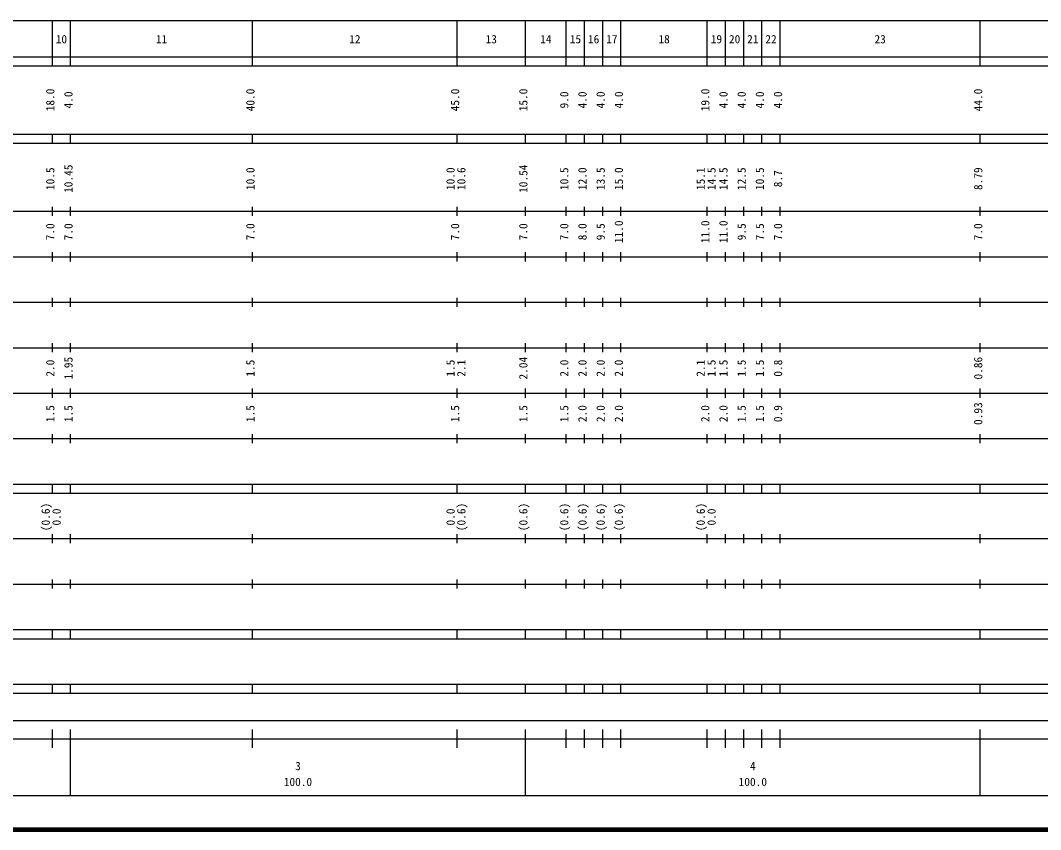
# Model space of a CAD drawing. Units: millimetres on the paper, enlarged 1000 times. Extents: x 40000 to 680000, y 20000 to 380000.
# Drawn here: x 256980 to 481270, y 20000 to 198000 of the extents above; entities that cross this region are included whole.
import ezdxf
from ezdxf.enums import TextEntityAlignment as Align

# ---------------------------------------------------------------- set-up
doc = ezdxf.new("R2010")
doc.units = ezdxf.units.MM
doc.header["$LTSCALE"] = 1000
doc.layers.add('M-TTL', color=2, linetype='Continuous', lineweight=140)
doc.layers.add('M-TTL-BAND', color=7, linetype='Continuous', lineweight=25)
doc.styles.add('ＭＳ ゴシック', font='')
doc.styles.get('ＭＳ ゴシック').set_extended_font_data('MS Gothic')

msp = doc.modelspace()

# ---------------------------------------------------------------- linework, layer by layer
at = {"layer": 'M-TTL'}
msp.add_line((40000, 20000), (680000, 20000), dxfattribs=at)
at = {"layer": 'M-TTL-BAND'}
for p, q in [((68000, 198000), (579000, 198000)), ((264000, 188000), (264000, 198000)), ((268000, 188000), (268000, 198000)), ((308000, 188000), (308000, 198000)), ((353000, 188000), (353000, 198000)), ((368000, 188000), (368000, 198000)), ((377000, 188000), (377000, 198000)), ((381000, 188000), (381000, 198000)), ((385000, 188000), (385000, 198000)), ((389000, 188000), (389000, 198000)), ((408000, 188000), (408000, 198000)), ((412000, 188000), (412000, 198000)), ((416000, 188000), (416000, 198000)), ((420000, 188000), (420000, 198000)), ((424000, 188000), (424000, 198000)), ((468000, 188000), (468000, 198000)), ((40000, 190000), (579000, 190000)), ((40000, 188000), (579000, 188000)), ((40000, 173000), (579000, 173000)), ((264000, 171000), (264000, 173000)), ((268000, 171000), (268000, 173000)), ((308000, 171000), (308000, 173000)), ((353000, 171000), (353000, 173000)), ((368000, 171000), (368000, 173000)), ((377000, 171000), (377000, 173000)), ((381000, 171000), (381000, 173000)), ((385000, 171000), (385000, 173000)), ((389000, 171000), (389000, 173000)), ((408000, 171000), (408000, 173000)), ((412000, 171000), (412000, 173000)), ((416000, 171000), (416000, 173000)), ((420000, 171000), (420000, 173000)), ((424000, 171000), (424000, 173000)), ((468000, 171000), (468000, 173000)), ((40000, 171000), (579000, 171000)), ((40000, 156000), (579000, 156000)), ((264000, 155000), (264000, 157000)), ((268000, 155000), (268000, 157000)), ((308000, 155000), (308000, 157000)), ((353000, 155000), (353000, 157000)), ((368000, 155000), (368000, 157000)), ((377000, 155000), (377000, 157000)), ((381000, 155000), (381000, 157000)), ((385000, 155000), (385000, 157000)), ((389000, 155000), (389000, 157000)), ((408000, 155000), (408000, 157000)), ((412000, 155000), (412000, 157000)), ((416000, 155000), (416000, 157000)), ((420000, 155000), (420000, 157000)), ((424000, 155000), (424000, 157000)), ((468000, 155000), (468000, 157000)), ((46000, 146000), (579000, 146000)), ((264000, 145000), (264000, 147000)), ((268000, 145000), (268000, 147000)), ((308000, 145000), (308000, 147000)), ((353000, 145000), (353000, 147000)), ((368000, 145000), (368000, 147000)), ((377000, 145000), (377000, 147000)), ((381000, 145000), (381000, 147000)), ((385000, 145000), (385000, 147000)), ((389000, 145000), (389000, 147000)), ((408000, 145000), (408000, 147000)), ((412000, 145000), (412000, 147000)), ((416000, 145000), (416000, 147000)), ((420000, 145000), (420000, 147000)), ((424000, 145000), (424000, 147000)), ((468000, 145000), (468000, 147000)), ((264000, 135000), (264000, 137000)), ((268000, 135000), (268000, 137000)), ((308000, 135000), (308000, 137000)), ((353000, 135000), (353000, 137000)), ((368000, 135000), (368000, 137000)), ((377000, 135000), (377000, 137000)), ((381000, 135000), (381000, 137000)), ((385000, 135000), (385000, 137000)), ((389000, 135000), (389000, 137000)), ((408000, 135000), (408000, 137000)), ((412000, 135000), (412000, 137000)), ((416000, 135000), (416000, 137000)), ((420000, 135000), (420000, 137000)), ((424000, 135000), (424000, 137000)), ((468000, 135000), (468000, 137000)), ((52000, 136000), (579000, 136000)), ((46000, 126000), (579000, 126000)), ((264000, 125000), (264000, 127000)), ((268000, 125000), (268000, 127000)), ((308000, 125000), (308000, 127000)), ((353000, 125000), (353000, 127000)), ((368000, 125000), (368000, 127000)), ((377000, 125000), (377000, 127000)), ((381000, 125000), (381000, 127000)), ((385000, 125000), (385000, 127000)), ((389000, 125000), (389000, 127000)), ((408000, 125000), (408000, 127000)), ((412000, 125000), (412000, 127000)), ((416000, 125000), (416000, 127000)), ((420000, 125000), (420000, 127000)), ((424000, 125000), (424000, 127000)), ((468000, 125000), (468000, 127000)), ((264000, 115000), (264000, 117000)), ((268000, 115000), (268000, 117000)), ((308000, 115000), (308000, 117000)), ((353000, 115000), (353000, 117000)), ((368000, 115000), (368000, 117000)), ((377000, 115000), (377000, 117000)), ((381000, 115000), (381000, 117000)), ((385000, 115000), (385000, 117000)), ((389000, 115000), (389000, 117000)), ((408000, 115000), (408000, 117000)), ((412000, 115000), (412000, 117000)), ((416000, 115000), (416000, 117000)), ((420000, 115000), (420000, 117000)), ((424000, 115000), (424000, 117000)), ((468000, 115000), (468000, 117000)), ((52000, 116000), (579000, 116000)), ((46000, 106000), (579000, 106000)), ((264000, 105000), (264000, 107000)), ((268000, 105000), (268000, 107000)), ((308000, 105000), (308000, 107000)), ((353000, 105000), (353000, 107000)), ((368000, 105000), (368000, 107000)), ((377000, 105000), (377000, 107000)), ((381000, 105000), (381000, 107000)), ((385000, 105000), (385000, 107000)), ((389000, 105000), (389000, 107000)), ((408000, 105000), (408000, 107000)), ((412000, 105000), (412000, 107000)), ((416000, 105000), (416000, 107000)), ((420000, 105000), (420000, 107000)), ((424000, 105000), (424000, 107000)), ((468000, 105000), (468000, 107000)), ((40000, 96000), (579000, 96000)), ((264000, 94000), (264000, 96000)), ((268000, 94000), (268000, 96000)), ((308000, 94000), (308000, 96000)), ((353000, 94000), (353000, 96000)), ((368000, 94000), (368000, 96000)), ((377000, 94000), (377000, 96000)), ((381000, 94000), (381000, 96000)), ((385000, 94000), (385000, 96000)), ((389000, 94000), (389000, 96000)), ((408000, 94000), (408000, 96000)), ((412000, 94000), (412000, 96000)), ((416000, 94000), (416000, 96000)), ((420000, 94000), (420000, 96000)), ((424000, 94000), (424000, 96000)), ((468000, 94000), (468000, 96000)), ((40000, 94000), (579000, 94000)), ((49000, 84000), (579000, 84000)), ((264000, 83000), (264000, 85000)), ((268000, 83000), (268000, 85000)), ((308000, 83000), (308000, 85000)), ((353000, 83000), (353000, 85000)), ((368000, 83000), (368000, 85000)), ((377000, 83000), (377000, 85000)), ((381000, 83000), (381000, 85000)), ((385000, 83000), (385000, 85000)), ((389000, 83000), (389000, 85000)), ((408000, 83000), (408000, 85000)), ((412000, 83000), (412000, 85000)), ((416000, 83000), (416000, 85000)), ((420000, 83000), (420000, 85000)), ((424000, 83000), (424000, 85000)), ((468000, 83000), (468000, 85000)), ((264000, 73000), (264000, 75000)), ((268000, 73000), (268000, 75000)), ((308000, 73000), (308000, 75000)), ((353000, 73000), (353000, 75000)), ((368000, 73000), (368000, 75000)), ((377000, 73000), (377000, 75000)), ((381000, 73000), (381000, 75000)), ((385000, 73000), (385000, 75000)), ((389000, 73000), (389000, 75000)), ((408000, 73000), (408000, 75000)), ((412000, 73000), (412000, 75000)), ((416000, 73000), (416000, 75000)), ((420000, 73000), (420000, 75000)), ((424000, 73000), (424000, 75000)), ((468000, 73000), (468000, 75000)), ((40000, 74000), (579000, 74000)), ((40000, 64000), (579000, 64000)), ((264000, 62000), (264000, 64000)), ((268000, 62000), (268000, 64000)), ((308000, 62000), (308000, 64000)), ((353000, 62000), (353000, 64000)), ((368000, 62000), (368000, 64000)), ((377000, 62000), (377000, 64000)), ((381000, 62000), (381000, 64000)), ((385000, 62000), (385000, 64000)), ((389000, 62000), (389000, 64000)), ((408000, 62000), (408000, 64000)), ((412000, 62000), (412000, 64000)), ((416000, 62000), (416000, 64000)), ((420000, 62000), (420000, 64000)), ((424000, 62000), (424000, 64000)), ((468000, 62000), (468000, 64000)), ((40000, 62000), (579000, 62000)), ((40000, 52000), (579000, 52000)), ((264000, 50000), (264000, 52000)), ((268000, 50000), (268000, 52000)), ((308000, 50000), (308000, 52000)), ((353000, 50000), (353000, 52000)), ((368000, 50000), (368000, 52000)), ((377000, 50000), (377000, 52000)), ((381000, 50000), (381000, 52000)), ((385000, 50000), (385000, 52000)), ((389000, 50000), (389000, 52000)), ((408000, 50000), (408000, 52000)), ((412000, 50000), (412000, 52000)), ((416000, 50000), (416000, 52000)), ((420000, 50000), (420000, 52000)), ((424000, 50000), (424000, 52000)), ((468000, 50000), (468000, 52000)), ((40000, 50000), (579000, 50000)), ((71000, 44000), (565000, 44000)), ((264000, 38000), (264000, 42000)), ((268000, 27500), (268000, 42000)), ((308000, 38000), (308000, 42000)), ((353000, 38000), (353000, 42000)), ((368000, 27500), (368000, 42000)), ((377000, 38000), (377000, 42000)), ((381000, 38000), (381000, 42000)), ((385000, 38000), (385000, 42000)), ((389000, 38000), (389000, 42000)), ((408000, 38000), (408000, 42000)), ((412000, 38000), (412000, 42000)), ((416000, 38000), (416000, 42000)), ((420000, 38000), (420000, 42000)), ((424000, 38000), (424000, 42000)), ((468000, 27500), (468000, 42000)), ((40000, 40000), (579000, 40000)), ((68000, 27500), (579000, 27500))]:
    msp.add_line(p, q, dxfattribs=at)

# ---------------------------------------------------------------- texts
at = {"layer": 'M-TTL-BAND', "style": 'ＭＳ ゴシック'}
for s, p in [('10', (266000, 192405)), ('11', (288000, 192405)), ('12', (330500, 192405)), ('13', (360500, 192405)), ('14', (372500, 192405)), ('15', (379000, 192405)), ('16', (383000, 192405)), ('17', (387000, 192405)), ('18', (398500, 192405)), ('19', (410000, 192405)), ('20', (414000, 192405)), ('21', (418000, 192405)), ('22', (422000, 192405)), ('23', (446000, 192405)), ('3', (318000, 32523)), ('4', (418000, 32523)), ('100.0', (318000, 29033)), ('100.0', (418000, 29033))]:
    msp.add_text(s, height=1833, dxfattribs=at).set_placement(p, align=Align.BOTTOM_CENTER)
for s, p in [('18.0', (265000, 180500)), ('4.0', (269000, 180500)), ('40.0', (309000, 180500)), ('45.0', (354000, 180500)), ('15.0', (369000, 180500)), ('9.0', (378000, 180500)), ('4.0', (382000, 180500)), ('4.0', (386000, 180500)), ('4.0', (390000, 180500)), ('19.0', (409000, 180500)), ('4.0', (413000, 180500)), ('4.0', (417000, 180500)), ('4.0', (421000, 180500)), ('4.0', (425000, 180500)), ('44.0', (469000, 180500)), ('10.45', (269000, 163174)), ('10.54', (369000, 163174)), ('10.5', (265000, 163174)), ('10.0', (309000, 163174)), ('10.0', (353000, 163174)), ('10.6', (355370, 163174)), ('10.5', (378000, 163174)), ('12.0', (382000, 163174)), ('13.5', (386000, 163174)), ('15.0', (390000, 163174)), ('15.1', (408000, 163174)), ('14.5', (410370, 163174)), ('14.5', (413000, 163174)), ('12.5', (417000, 163174)), ('10.5', (421000, 163174)), ('8.7', (425000, 163174)), ('8.79', (469000, 163174)), ('7.0', (265000, 151500)), ('7.0', (269000, 151500)), ('7.0', (309000, 151500)), ('7.0', (354000, 151500)), ('7.0', (369000, 151500)), ('7.0', (378000, 151500)), ('8.0', (382000, 151500)), ('9.5', (386000, 151500)), ('11.0', (390000, 151500)), ('11.0', (409000, 151500)), ('11.0', (413000, 151500)), ('9.5', (417000, 151500)), ('7.5', (421000, 151500)), ('7.0', (425000, 151500)), ('7.0', (469000, 151500)), ('1.95', (269000, 121500)), ('2.04', (369000, 121500)), ('0.86', (469000, 121500)), ('2.0', (265000, 121500)), ('1.5', (309000, 121500)), ('1.5', (353000, 121500)), ('2.1', (355370, 121500)), ('2.0', (378000, 121500)), ('2.0', (382000, 121500)), ('2.0', (386000, 121500)), ('2.0', (390000, 121500)), ('2.1', (408000, 121500)), ('1.5', (410370, 121500)), ('1.5', (413000, 121500)), ('1.5', (417000, 121500)), ('1.5', (421000, 121500)), ('0.8', (425000, 121500)), ('1.5', (265000, 111500)), ('1.5', (269000, 111500)), ('1.5', (309000, 111500)), ('1.5', (354000, 111500)), ('1.5', (369000, 111500)), ('1.5', (378000, 111500)), ('2.0', (382000, 111500)), ('2.0', (386000, 111500)), ('2.0', (390000, 111500)), ('2.0', (409000, 111500)), ('2.0', (413000, 111500)), ('1.5', (417000, 111500)), ('1.5', (421000, 111500)), ('0.9', (425000, 111500)), ('0.93', (469000, 111500)), ('(0.6)', (264000, 88764)), ('0.0', (266370, 88764)), ('0.0', (353000, 88764)), ('(0.6)', (355370, 88764)), ('(0.6)', (369000, 88764)), ('(0.6)', (378000, 88764)), ('(0.6)', (382000, 88764)), ('(0.6)', (386000, 88764)), ('(0.6)', (390000, 88764)), ('(0.6)', (408000, 88764)), ('0.0', (410370, 88764))]:
    msp.add_text(s, height=1833, rotation=90, dxfattribs=at).set_placement(p, align=Align.BOTTOM_CENTER)

doc.saveas('drawing.dxf')
